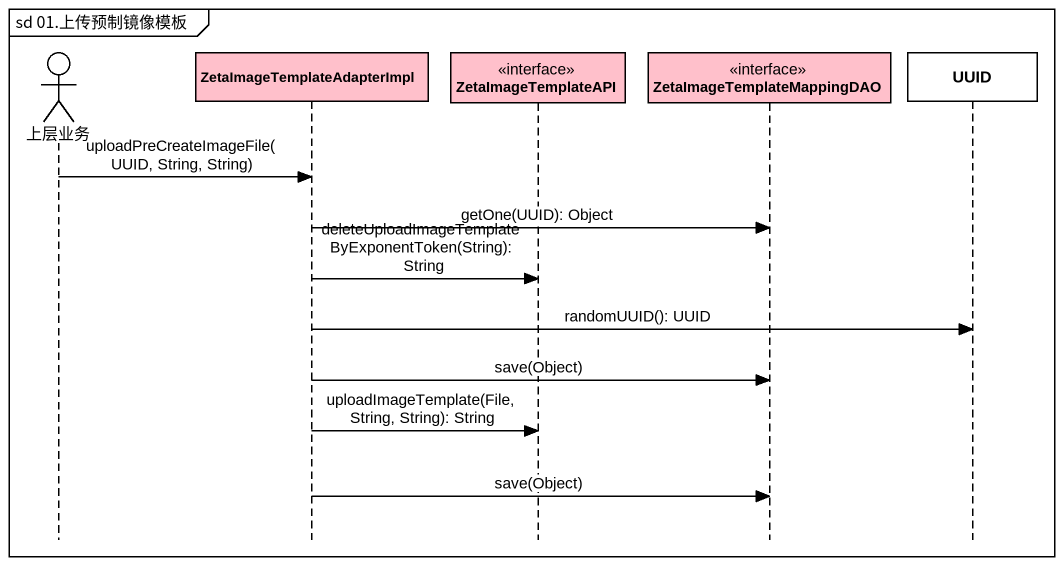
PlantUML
@startuml
mainframe sd 01.上传预制镜像模板
hide footbox
actor 上层业务 #FFFFFF
participant ZetaImageTemplateAdapterImpl #FFC0CB
participant ZetaImageTemplateAPI <<interface>> #FFC0CB
participant ZetaImageTemplateMappingDAO <<interface>> #FFC0CB
participant UUID #FFFFFF

上层业务 -> ZetaImageTemplateAdapterImpl : uploadPreCreateImageFile(UUID, String, String)
ZetaImageTemplateAdapterImpl -> ZetaImageTemplateMappingDAO : getOne(UUID): Object
ZetaImageTemplateAdapterImpl -> ZetaImageTemplateAPI : deleteUploadImageTemplateByExponentToken(String): String
ZetaImageTemplateAdapterImpl -> UUID : randomUUID(): UUID
ZetaImageTemplateAdapterImpl -> ZetaImageTemplateMappingDAO : save(Object)
ZetaImageTemplateAdapterImpl -> ZetaImageTemplateAPI : uploadImageTemplate(File, String, String): String
ZetaImageTemplateAdapterImpl -> ZetaImageTemplateMappingDAO : save(Object)
@enduml
